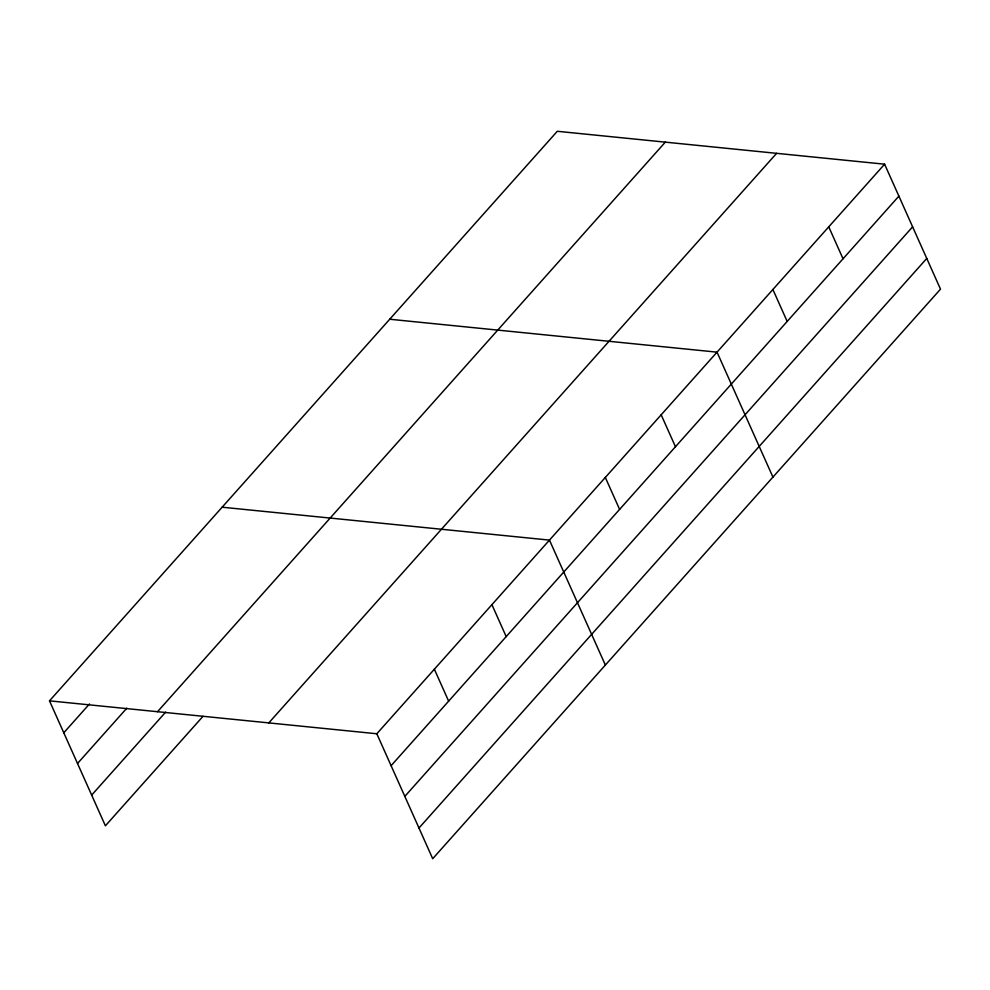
<?xml version="1.0" encoding="UTF-8"?>
<svg xmlns="http://www.w3.org/2000/svg" width="990" height="990" viewBox="0 0 990 990"><rect width="100%" height="100%" fill="white"/><g stroke="black" fill="none" stroke-linecap="round" stroke-linejoin="round"><path stroke-width="1.49" d="M49.5 700.846L557.296 131.286L884.602 164.192L940.5 289.154L432.704 858.714L376.819 733.763L49.5 700.846L105.398 825.809L203.024 716.302M63.781 732.786L89.471 703.964M77.517 763.488L126.844 708.147M157.509 711.711L665.305 142.152M91.662 795.106L165.652 712.119M268.797 722.898L776.593 153.339M376.819 733.763L884.602 164.192M391.1 765.691L898.895 196.131M404.823 796.393L912.619 226.821M418.98 828.024L926.764 258.452M389.726 319.238L717.032 352.155L772.93 477.106M222.144 507.202L549.462 540.107L605.36 665.057M828.754 226.846L843.035 258.786M772.893 289.501L787.174 321.428M661.172 414.81L675.465 446.738M605.323 477.452L619.604 509.392M491.919 604.655L506.199 636.595M434.363 669.215L448.643 701.143"/></g></svg>
